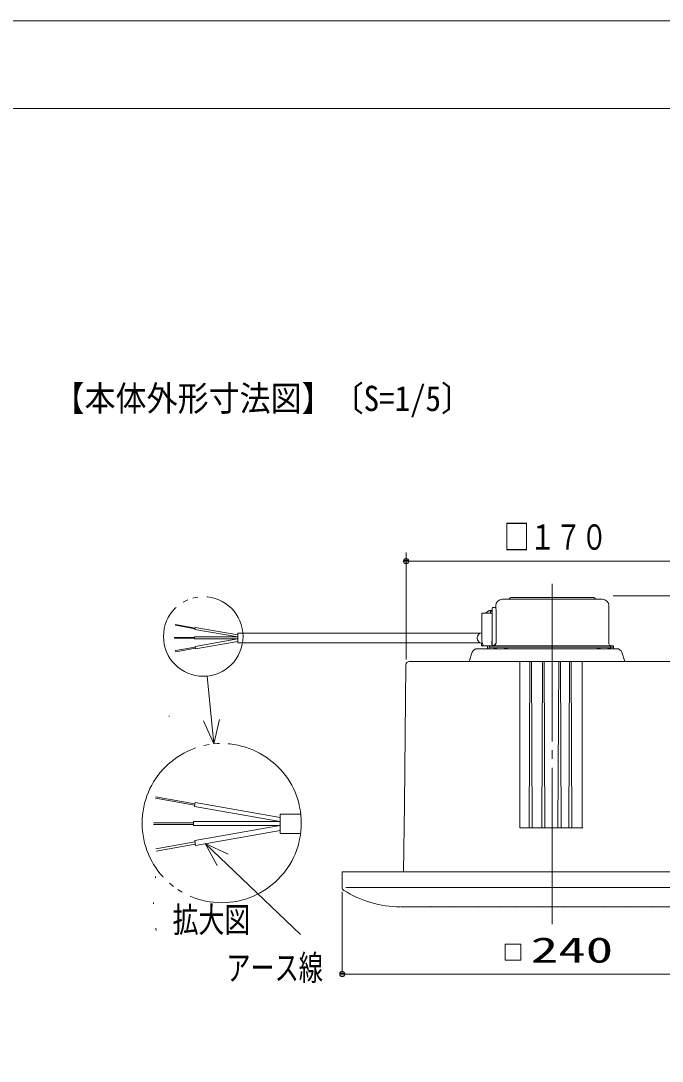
# Model space of a CAD drawing. Units: millimetres on the paper. Extents: x -305 to 305, y -152 to 152.
# Drawn here: x -30.5 to 42.8, y 29.7 to 148.5 of the extents above; entities that cross this region are included whole.
import ezdxf
from ezdxf.enums import TextEntityAlignment as Align

# ---------------------------------------------------------------- set-up
doc = ezdxf.new("R2010")
doc.units = ezdxf.units.MM
for name, pattern in [('LONG_CHAIN', [21, 18, -1, 1, -1]), ('LONG_DASHED2', [13, 12, -1]), ('LONG_DOUBLE_CHAIN', [21.8, 18, -1, 0.6, -0.6, 0.6, -1])]:
    doc.linetypes.add(name, pattern=pattern)
for name, color, linetype, lineweight in [('0-1_0', 7, 'Continuous', 9), ('0-2_S3', 7, 'Continuous', 9), ('0-4_図面枠', 3, 'Continuous', 9), ('0-5_DEFPOINTS', 7, 'Continuous', 9)]:
    doc.layers.add(name, color=color, linetype=linetype, lineweight=lineweight)
doc.styles.add('ＭＳ ゴシック', font='')
doc.styles.get('ＭＳ ゴシック').set_extended_font_data('MS Gothic')

# ---------------------------------------------------------------- blocks, each defined once
blk = doc.blocks.new('_DOTSMALL')
at = {"layer": '0-1_0'}
for p, q in [((0.0746, 0.1), (-0.0746, 0.1)), ((0.1223, -0.0248), (-0.1223, -0.0248))]:
    blk.add_line(p, q, dxfattribs=at)
for points in [[(0.125, 0), (0.124, 0.0157), (0.1211, 0.0311), (0.1162, 0.046), (0.1095, 0.0602), (0.1011, 0.0735), (0.0911, 0.0856), (0.0797, 0.0963), (0.067, 0.1055), (0.0532, 0.1131), (0.0386, 0.1189), (0.0234, 0.1228), (0.0078, 0.1248), (-0.0078, 0.1248), (-0.0234, 0.1228), (-0.0386, 0.1189), (-0.0532, 0.1131), (-0.067, 0.1055), (-0.0797, 0.0963), (-0.0911, 0.0856), (-0.1011, 0.0735), (-0.1095, 0.0602), (-0.1162, 0.046), (-0.1211, 0.0311), (-0.124, 0.0157), (-0.125, 0), (0, 0)], [(-0.125, 0), (-0.124, -0.0157), (-0.1211, -0.0311), (-0.1162, -0.046), (-0.1095, -0.0602), (-0.1011, -0.0735), (-0.0911, -0.0856), (-0.0797, -0.0963), (-0.067, -0.1055), (-0.0532, -0.1131), (-0.0386, -0.1189), (-0.0234, -0.1228), (-0.0078, -0.1248), (0.0078, -0.1248), (0.0234, -0.1228), (0.0386, -0.1189), (0.0532, -0.1131), (0.067, -0.1055), (0.0797, -0.0963), (0.0911, -0.0856), (0.1011, -0.0735), (0.1095, -0.0602), (0.1162, -0.046), (0.1211, -0.0311), (0.124, -0.0157), (0.125, 0), (0, 0)]]:
    blk.add_lwpolyline(points, close=True, dxfattribs=at)
blk = doc.blocks.new('GDTEF59')
at = {"layer": '0-1_0'}
blk.add_lwpolyline([(-0.3, 0.3), (-0.3, -0.3), (0.3, -0.3), (0.3, 0.3)], close=True, dxfattribs=at)

msp = doc.modelspace()

# ---------------------------------------------------------------- linework, layer by layer
at = {"layer": '0-1_0'}
for p in [(6.207, 49.016), (54.207, 39.616)]:
    msp.add_line(p, (6.207, 39.616), dxfattribs=at)
at = {"layer": '0-2_S3'}
for p, q in [((13.511, 75.561), (13.511, 87.782)), ((13.511, 86.782), (47.207, 86.782)), ((24.507, 82.439), (26.281, 82.439)), ((25.557, 82.639), (30.207, 82.639)), ((25.557, 82.439), (35.125, 82.439)), ((34.857, 82.639), (30.207, 82.639)), ((34.857, 82.639), (30.207, 82.639)), ((35.907, 82.439), (35.125, 82.439)), ((37.167, 82.804), (87.595, 82.804)), ((22.2, 80.859), (23.307, 80.859)), ((22.556, 80.859), (22.987, 81.143)), ((23.347, 81.159), (23.039, 81.159)), ((23.135, 81.059), (23.347, 81.059)), ((23.309, 80.851), (23.307, 80.859)), ((23.347, 81.399), (23.347, 80.893)), ((23.449, 81.499), (23.749, 81.499)), ((23.747, 81.679), (23.747, 81.499)), ((23.752, 81.499), (23.768, 81.368)), ((23.768, 81.368), (23.781, 81.218)), ((23.791, 80.899), (23.791, 77.399)), ((36.667, 81.679), (36.667, 77.339)), ((36.667, 81.639), (36.667, 77.339)), ((22.148, 80.659), (22.148, 77.999)), ((23.32, 80.659), (23.319, 80.722)), ((23.32, 77.999), (23.32, 80.659)), ((23.35, 80.659), (23.35, 77.999)), ((-12.829, 79.54), (-12.844, 79.452)), ((-12.844, 79.452), (-10.606, 79.058)), ((-12.829, 79.54), (-10.591, 79.145)), ((-10.579, 79.213), (-10.618, 78.99)), ((-10.618, 78.99), (-5.708, 78.125)), ((-10.579, 79.213), (-5.708, 78.354)), ((-5.708, 77.446), (-5.708, 78.544)), ((-5.708, 78.544), (21.971, 78.544)), ((-12.947, 78.056), (-12.947, 77.966)), ((-12.947, 78.056), (-10.674, 78.056)), ((-12.947, 77.966), (-10.674, 77.966)), ((-10.674, 78.125), (-5.708, 78.125)), ((-10.674, 78.125), (-10.674, 77.897)), ((-10.674, 77.897), (-5.708, 77.897)), ((-10.599, 77.035), (-5.708, 77.897)), ((-10.551, 76.766), (-5.708, 77.62)), ((21.989, 77.446), (-5.708, 77.446)), ((22.109, 77.394), (22.109, 77.139)), ((22.115, 77.399), (22.209, 77.399)), ((22.166, 77.655), (22.188, 77.499)), ((23.315, 77.301), (23.316, 77.535)), ((23.324, 77.151), (23.315, 77.301)), ((23.316, 77.535), (23.319, 77.821)), ((23.319, 77.821), (23.32, 77.999)), ((23.35, 77.999), (23.32, 77.999)), ((23.348, 77.695), (23.347, 77.426)), ((23.347, 77.417), (23.347, 77.099)), ((23.35, 77.999), (23.348, 77.695)), ((23.533, 77.139), (23.791, 77.399)), ((-12.825, 76.573), (-10.587, 76.968)), ((-12.825, 76.573), (-12.801, 76.439)), ((-12.801, 76.439), (-10.563, 76.834)), ((-10.599, 77.035), (-10.551, 76.766)), ((21.069, 76.371), (20.714, 75.319)), ((37.568, 76.779), (21.638, 76.779)), ((21.641, 76.779), (30.207, 76.779)), ((22.115, 77.139), (22.109, 77.139)), ((22.115, 77.139), (22.316, 77.139)), ((22.567, 77.099), (22.149, 77.099)), ((23.489, 77.099), (22.381, 77.099)), ((22.82, 77.099), (22.82, 76.779)), ((22.82, 77.099), (22.973, 77.099)), ((22.973, 77.099), (23.4, 77.099)), ((23.007, 77.099), (36.907, 77.099)), ((23.007, 77.099), (23.007, 76.779)), ((23.007, 77.099), (23.007, 76.779)), ((37.207, 76.939), (23.007, 76.939)), ((23.007, 76.779), (36.907, 76.779)), ((23.348, 77.099), (23.324, 77.151)), ((23.393, 77.118), (23.394, 77.13)), ((23.394, 77.139), (23.533, 77.139)), ((23.394, 77.13), (23.394, 77.139)), ((23.4, 77.099), (23.507, 77.099)), ((23.533, 77.139), (23.514, 77.121)), ((23.839, 76.819), (23.519, 76.819)), ((25.08, 76.819), (24.76, 76.819)), ((35.653, 76.819), (35.333, 76.819)), ((36.895, 76.819), (36.575, 76.819)), ((36.861, 77.099), (36.861, 76.779)), ((37.207, 77.099), (36.907, 77.099)), ((37.207, 76.779), (36.907, 76.779)), ((37.207, 77.099), (37.207, 76.779)), ((38.144, 76.371), (38.499, 75.319)), ((13.485, 74.923), (13.307, 59.029)), ((13.885, 75.319), (44.707, 75.319)), ((26.498, 75.319), (26.498, 56.319)), ((27.644, 75.319), (27.553, 56.319)), ((27.825, 75.319), (27.916, 56.319)), ((29.086, 75.319), (28.995, 56.319)), ((29.267, 75.319), (29.358, 56.319)), ((30.94, 75.319), (30.849, 56.319)), ((31.122, 75.319), (31.213, 56.319)), ((32.176, 75.319), (32.085, 56.319)), ((32.358, 75.319), (32.449, 56.319)), ((33.606, 75.319), (33.606, 56.319)), ((-8.452, 65.904), (-9.215, 73.656)), ((-13.551, 69.111), (-13.551, 69.02)), ((-8.452, 65.904), (-9.624, 68.529)), ((-8.452, 65.904), (-7.814, 68.707)), ((-15.138, 59.692), (-10.662, 58.903)), ((-15.107, 59.868), (-10.631, 59.078)), ((-10.607, 59.213), (-10.686, 58.768)), ((-10.686, 58.768), (-0.866, 57.037)), ((-10.607, 59.213), (-0.866, 57.495)), ((13.307, 59.003), (13.22, 51.299)), ((-0.866, 57.875), (1.472, 57.875)), ((-0.866, 55.68), (-0.866, 57.875)), ((-15.343, 56.9), (-10.798, 56.9)), ((-15.343, 56.719), (-10.798, 56.719)), ((-10.798, 57.037), (-0.866, 57.037)), ((-10.798, 57.037), (-10.798, 56.582)), ((-10.798, 56.582), (-0.866, 56.582)), ((-10.647, 54.858), (-0.866, 56.582)), ((-10.552, 54.32), (-0.866, 56.028)), ((26.498, 56.319), (33.606, 56.319)), ((-15.099, 53.934), (-10.623, 54.723)), ((-10.647, 54.858), (-10.552, 54.32)), ((-0.866, 55.68), (1.453, 55.68)), ((-15.052, 53.665), (-10.576, 54.455)), ((-9.441, 54.547), (-8.095, 52.007)), ((-9.441, 54.547), (-6.84, 53.322)), ((-9.441, 54.547), (1.457, 44.148)), ((6.207, 51.299), (13.218, 51.299)), ((6.207, 49.516), (6.207, 51.299)), ((9.207, 51.299), (13.218, 51.299)), ((54.207, 51.299), (13.22, 51.299)), ((-15.107, 50.777), (-15.138, 50.601)), ((6.607, 49.516), (53.807, 49.516)), ((-15.343, 47.81), (-15.343, 47.628)), ((12.92, 47.299), (47.573, 47.299)), ((-15.099, 44.843), (-15.052, 44.575))]:
    msp.add_line(p, q, dxfattribs=at)
at = {"layer": '0-2_S3', "linetype": 'LONG_CHAIN'}
msp.add_line((30.207, 84.187), (30.207, 45.313), dxfattribs=at)
at = {"layer": '0-2_S3', "linetype": 'LONG_DASHED2'}
msp.add_line((26.707, 56.319), (33.707, 56.319), dxfattribs=at)
at = {"layer": '0-2_S3'}
for points in [[(22.2, 80.859), (22.19, 80.855), (22.18, 80.844), (22.171, 80.825), (22.164, 80.8), (22.157, 80.77), (22.152, 80.735), (22.149, 80.698), (22.148, 80.659)], [(22.987, 81.143), (23.01, 81.154), (23.036, 81.159), (23.061, 81.156), (23.085, 81.147), (23.106, 81.131), (23.122, 81.11), (23.132, 81.085), (23.135, 81.059), (23.135, 80.859)], [(23.319, 80.722), (23.317, 80.778), (23.313, 80.823), (23.309, 80.851)], [(23.347, 80.893), (23.347, 80.885), (23.348, 80.843), (23.349, 80.78), (23.35, 80.704), (23.35, 80.659)], [(23.781, 81.218), (23.789, 81.032), (23.791, 80.899)], [(22.148, 78.583), (22.013, 78.562), (21.9, 78.512), (21.8, 78.433), (21.72, 78.328), (21.663, 78.205), (21.634, 78.069), (21.634, 77.929), (21.663, 77.793), (21.72, 77.669), (21.8, 77.565), (21.9, 77.485), (22.013, 77.436), (22.207, 77.409)], [(22.115, 77.399), (22.111, 77.398), (22.11, 77.396), (22.109, 77.394)], [(22.148, 77.999), (22.153, 77.823), (22.166, 77.655)], [(22.188, 77.499), (22.217, 77.363), (22.252, 77.251), (22.292, 77.167), (22.336, 77.116), (22.381, 77.099)], [(23.514, 77.121), (23.502, 77.109), (23.494, 77.103), (23.49, 77.1)]]:
    msp.add_lwpolyline(points, dxfattribs=at)
at = {"layer": '0-2_S3', "linetype": 'LONG_DOUBLE_CHAIN'}
for centre, radius in [((-9.661, 78.18), 4.545), ((-7.561, 56.857), 9.091)]:
    msp.add_circle(centre, radius, dxfattribs=at)
at = {"layer": '0-2_S3'}
for centre, radius, start, end in [((24.507, 81.679), 0.76, 90, 180), ((25.557, 82.359), 0.28, 90, 163.39845), ((34.857, 82.359), 0.28, 16.60155, 90), ((34.857, 82.359), 0.28, 16.60155, 90), ((35.907, 81.679), 0.76, 0, 90), ((35.907, 81.679), 0.76, 0, 90), ((23.447, 81.399), 0.1, 90, 180), ((23.507, 77.339), 0.24, 270, 0), ((36.907, 77.339), 0.24, 180, 270), ((21.638, 76.179), 0.6, 90, 161.37213), ((22.149, 77.139), 0.04, 180, 270), ((23.519, 76.779), 0.04, 90, 180), ((23.839, 76.779), 0.04, 0, 90), ((24.76, 76.779), 0.04, 90, 180), ((25.08, 76.779), 0.04, 0, 90), ((35.333, 76.779), 0.04, 90, 180), ((35.653, 76.779), 0.04, 0, 90), ((36.575, 76.779), 0.04, 90, 180), ((36.895, 76.779), 0.04, 0, 90), ((37.576, 76.179), 0.6, 18.62787, 90), ((13.885, 74.919), 0.4, 90, 179.35656), ((6.607, 49.516), 0.4, 180.00015, 237.49673), ((12.84, 59.299), 12, 237.49668, 269.99996), ((13.467, 47.339), 0.04, 270.00004, 0.00002), ((14.547, 47.339), 0.04, 180.00001, 270.00002), ((15.267, 47.339), 0.04, 270.00004, 0.00002), ((16.347, 47.339), 0.04, 180.00001, 270.00002), ((17.067, 47.339), 0.04, 270.00004, 0.00002), ((18.147, 47.339), 0.04, 180.00001, 270.00002), ((18.867, 47.339), 0.04, 270.00004, 0.00002), ((19.947, 47.339), 0.04, 180.00001, 270.00002), ((20.667, 47.339), 0.04, 270.00004, 0.00002), ((21.747, 47.339), 0.04, 180.00001, 270.00002), ((22.467, 47.339), 0.04, 270.00004, 0.00002), ((23.547, 47.339), 0.04, 180.00001, 270.00002), ((24.267, 47.339), 0.04, 270.00004, 0.00002), ((25.347, 47.339), 0.04, 180.00001, 270.00002), ((26.067, 47.339), 0.04, 270.00004, 0.00002), ((27.147, 47.339), 0.04, 180.00001, 270.00002), ((27.867, 47.339), 0.04, 270.00004, 0.00002), ((28.947, 47.339), 0.04, 180.00001, 270.00002), ((29.667, 47.339), 0.04, 270.00004, 0.00002), ((30.747, 47.339), 0.04, 179.99998, 269.99997), ((31.467, 47.339), 0.04, 269.99996, 0), ((32.547, 47.339), 0.04, 179.99998, 269.99997), ((33.267, 47.339), 0.04, 269.99996, 0), ((34.347, 47.339), 0.04, 179.99998, 269.99997), ((35.067, 47.339), 0.04, 269.99996, 0), ((36.147, 47.339), 0.04, 179.99998, 269.99997), ((36.867, 47.339), 0.04, 269.99996, 0), ((37.947, 47.339), 0.04, 179.99998, 269.99997), ((38.667, 47.339), 0.04, 269.99996, 0), ((39.747, 47.339), 0.04, 179.99998, 269.99997), ((40.467, 47.339), 0.04, 269.99996, 0), ((41.547, 47.339), 0.04, 179.99998, 269.99997), ((42.267, 47.339), 0.04, 269.99996, 0)]:
    msp.add_arc(centre, radius, start, end, dxfattribs=at)
at = {"layer": '0-4_図面枠'}
msp.add_lwpolyline([(-291.017, -138.498), (108.983, -138.498), (108.983, 138.502), (-291.017, 138.502)], close=True, dxfattribs=at)
at = {"layer": '0-5_DEFPOINTS'}
msp.add_line((118.983, 148.502), (-301.017, 148.502), dxfattribs=at)

# ---------------------------------------------------------------- block references
at = {"layer": '0-1_0', "xscale": 3, "yscale": 3}
msp.add_blockref('GDTEF59', (25.707, 42.116), dxfattribs=at)
at = {"layer": '0-1_0', "xscale": 2.32, "yscale": 2.32, "rotation": 180}
msp.add_blockref('_DOTSMALL', (6.207, 39.616), dxfattribs=at)
at = {"layer": '0-2_S3', "xscale": 2.32, "yscale": 2.32, "rotation": 180}
msp.add_blockref('_DOTSMALL', (13.511, 86.782), dxfattribs=at)

# ---------------------------------------------------------------- texts
at = {"layer": '0-1_0', "style": 'ＭＳ ゴシック', "width": 1.6}
msp.add_text('240', height=2.886, dxfattribs=at).set_placement((27.736, 40.061), align=Align.BOTTOM_LEFT)
at = {"layer": '0-2_S3', "style": 'ＭＳ ゴシック'}
for s, height, width, p in [('【本体外形寸法図】〔S=1/5〕', 2.886, 0.9, (-26.772, 103.06)), ('□１７０', 2.886, 0.75, (24.667, 87.226)), ('拡大図', 2.889, 0.75, (-13.163, 43.511)), ('アース線', 2.886, 0.7, (-7.023, 38.031))]:
    msp.add_text(s, height=height, dxfattribs=dict(at, width=width)).set_placement(p, align=Align.BOTTOM_LEFT)

doc.saveas('drawing.dxf')
